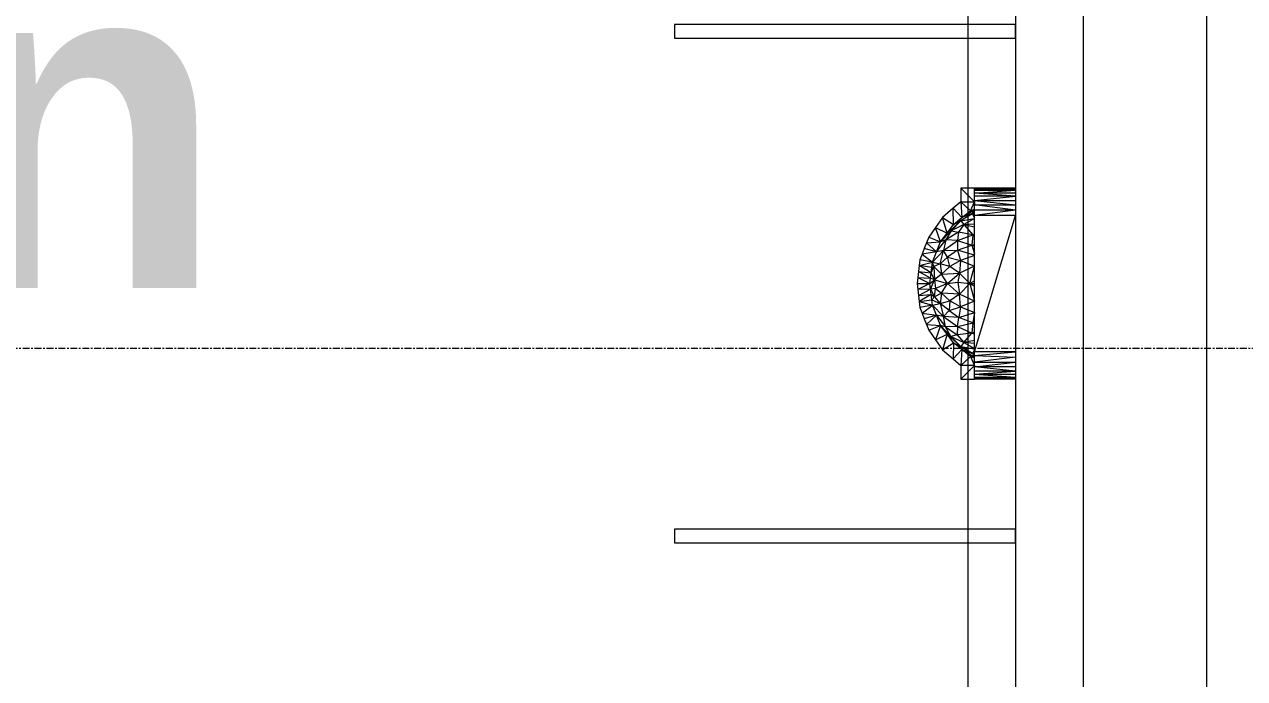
# Model space of a CAD drawing. Header units: inches. Extents: x 21753 to 28474, y -23238 to -20311.
# Drawn here: x 25429.7 to 25519.2, y -22567.3 to -22519.3 of the extents above; entities that cross this region are included whole.
import ezdxf

# ---------------------------------------------------------------- set-up
doc = ezdxf.new("R2010")
doc.units = ezdxf.units.IN
doc.header["$MEASUREMENT"] = 0
doc.linetypes.add('Grid Line 1_2_', pattern=[0.875, 0.5, -0.125, 0.125, -0.125])
for name, color, linetype, lineweight in [('A-ANNO-DIMS', 211, 'Continuous', 9), ('A-ANNO-DIMS-192', 211, 'Continuous', 9), ('A-GENM', 13, 'Continuous', 9), ('A-WALL', 113, 'Continuous', 9), ('G-ANNO-SYMB', 111, 'Continuous', 9), ('M-AREA-IDEN', 171, 'Continuous', 9), ('S-GRID', 1, 'Continuous', 9)]:
    doc.layers.add(name, color=color, linetype=linetype, lineweight=lineweight)
doc.styles.add('Arial_1', font='arial.ttf', dxfattribs={"height": 17.703593})
doc.styles.add('Arial_B_1', font='arialbd.ttf', dxfattribs={"height": 24.354149})
doc.dimstyles.new('Linear_-_3_32__Arial_3', dxfattribs={"dimscale": 12, "dimtxt": 18, "dimasz": 2, "dimexe": 1.5, "dimexo": 1, "dimgap": 1, "dimtad": 1, "dimrnd": 0.25, "dimzin": 1, "dimdsep": 46, "dimlunit": 4, "dimtxsty": 'Arial_1', "dimblk1": 'OBLIQUE', "dimblk2": 'OBLIQUE', "dimsah": 1, "dimcen": 0.09, "dimdle": 1.5, "dimazin": 0, "dimtfac": 1, "dimtdec": 4, "dimtix": 1, "dimtmove": 0, "dimatfit": 3, "dimfxl": 1, "dimtvp": 1, "dimtfill": 1, "dimfrac": 2, "dimtolj": 1, "dimtzin": 0, "dimarcsym": 2})

# ---------------------------------------------------------------- blocks, each defined once
blk = doc.blocks.new('Urinal-Wall-3D-_Floor Plan0')
at = {"layer": 'A-GENM'}
for p, q in [((25499.391, -22531.302), (25498.392, -22531.302)), ((25498.392, -22531.302), (25499.391, -22532.303)), ((25498.392, -22531.302), (25498.392, -22532.303)), ((25499.391, -22531.358), (25499.391, -22531.302)), ((25499.391, -22531.358), (25502.39, -22531.302)), ((25502.39, -22531.302), (25499.391, -22531.302)), ((25499.391, -22531.455), (25499.391, -22531.358)), ((25499.391, -22531.358), (25502.39, -22531.378)), ((25502.39, -22531.378), (25499.391, -22531.455)), ((25499.391, -22531.671), (25499.391, -22531.455)), ((25499.391, -22531.455), (25502.39, -22531.455)), ((25499.391, -22531.671), (25502.39, -22531.455)), ((25499.391, -22531.888), (25499.391, -22531.671)), ((25502.39, -22531.888), (25499.391, -22531.671)), ((25502.39, -22531.671), (25499.391, -22531.671)), ((25498.392, -22532.303), (25497.838, -22532.779)), ((25498.392, -22532.303), (25499.391, -22532.303)), ((25499.095, -22532.96), (25498.392, -22532.303)), ((25498.392, -22532.303), (25498.474, -22533.461)), ((25499.095, -22532.96), (25499.391, -22532.303)), ((25499.391, -22532.303), (25499.367, -22532.837)), ((25499.391, -22532.213), (25499.391, -22531.888)), ((25499.391, -22532.213), (25502.39, -22531.888)), ((25502.39, -22531.888), (25499.391, -22531.888)), ((25499.391, -22532.537), (25499.391, -22532.213)), ((25499.391, -22532.213), (25502.39, -22532.213)), ((25499.391, -22532.213), (25502.39, -22532.537)), ((25499.391, -22532.919), (25499.391, -22532.537)), ((25499.391, -22532.537), (25502.39, -22532.537)), ((25502.39, -22532.919), (25499.391, -22532.537)), ((25497.05, -22533.456), (25496.543, -22534.178)), ((25497.838, -22532.779), (25497.05, -22533.456)), ((25497.05, -22533.456), (25497.855, -22533.962)), ((25497.381, -22534.603), (25497.05, -22533.456)), ((25497.855, -22533.962), (25497.838, -22532.779)), ((25497.838, -22532.779), (25498.474, -22533.461)), ((25497.855, -22533.962), (25499.238, -22533.173)), ((25497.855, -22533.962), (25498.474, -22533.461)), ((25499.238, -22533.173), (25498.397, -22533.697)), ((25498.397, -22533.697), (25499.391, -22533.531)), ((25498.474, -22533.461), (25499.391, -22532.885)), ((25498.474, -22533.461), (25499.095, -22532.96)), ((25499.238, -22533.173), (25498.474, -22533.461)), ((25499.391, -22533.541), (25498.617, -22533.977)), ((25499.095, -22532.96), (25499.367, -22532.837)), ((25499.391, -22532.868), (25499.095, -22532.96)), ((25499.238, -22533.173), (25499.4, -22532.919)), ((25499.391, -22533.141), (25499.238, -22533.173)), ((25499.391, -22533.48), (25499.238, -22533.173)), ((25499.238, -22533.173), (25499.391, -22533.182)), ((25499.391, -22533.303), (25499.391, -22532.919)), ((25502.39, -22532.919), (25499.391, -22533.303)), ((25502.39, -22532.919), (25499.391, -22532.919)), ((25499.391, -22543.302), (25499.391, -22533.303)), ((25502.39, -22533.303), (25499.391, -22533.303)), ((25499.391, -22543.302), (25502.39, -22533.305)), ((25496.543, -22534.178), (25496.033, -22534.9)), ((25496.909, -22535.244), (25496.543, -22534.178)), ((25496.543, -22534.178), (25497.381, -22534.603)), ((25496.909, -22535.244), (25497.671, -22534.441)), ((25497.671, -22534.441), (25497.29, -22535.087)), ((25498.23, -22534.54), (25497.29, -22535.087)), ((25498.397, -22533.697), (25497.381, -22534.603)), ((25497.381, -22534.603), (25497.855, -22533.962)), ((25497.671, -22534.441), (25497.381, -22534.603)), ((25497.671, -22534.441), (25498.397, -22533.697)), ((25498.617, -22533.977), (25497.671, -22534.441)), ((25497.671, -22534.441), (25498.23, -22534.54)), ((25497.855, -22533.962), (25498.397, -22533.697)), ((25498.23, -22534.54), (25498.14, -22535.15)), ((25498.617, -22533.977), (25498.23, -22534.54)), ((25499.265, -22534.721), (25498.23, -22534.54)), ((25498.397, -22533.697), (25498.617, -22533.977)), ((25498.617, -22533.977), (25499.391, -22533.912)), ((25498.617, -22533.977), (25499.391, -22534.136)), ((25498.617, -22533.977), (25499.265, -22534.721)), ((25495.872, -22535.313), (25495.714, -22535.725)), ((25496.033, -22534.9), (25495.872, -22535.313)), ((25495.872, -22535.313), (25496.909, -22535.244)), ((25495.872, -22535.313), (25496.61, -22535.984)), ((25496.033, -22534.9), (25496.909, -22535.244)), ((25496.61, -22535.984), (25497.29, -22535.087)), ((25496.61, -22535.984), (25496.909, -22535.244)), ((25496.909, -22535.244), (25497.381, -22534.603)), ((25497.29, -22535.087), (25496.909, -22535.244)), ((25497.29, -22535.087), (25497.114, -22535.884)), ((25497.114, -22535.884), (25498.14, -22535.15)), ((25498.14, -22535.15), (25497.29, -22535.087)), ((25498.14, -22535.15), (25499.265, -22534.721)), ((25498.14, -22535.15), (25499.206, -22535.49)), ((25498.14, -22535.15), (25498.14, -22535.843)), ((25499.265, -22534.721), (25499.206, -22535.49)), ((25499.206, -22535.49), (25499.391, -22535.435)), ((25499.391, -22534.687), (25499.265, -22534.721)), ((25499.265, -22534.721), (25499.391, -22534.758)), ((25495.556, -22536.136), (25495.395, -22536.549)), ((25495.714, -22535.725), (25495.556, -22536.136)), ((25496.61, -22535.984), (25495.556, -22536.136)), ((25495.556, -22536.136), (25496.314, -22536.722)), ((25496.61, -22535.984), (25495.714, -22535.725)), ((25497.114, -22535.884), (25496.314, -22536.722)), ((25496.314, -22536.722), (25496.61, -22535.984)), ((25497.114, -22535.884), (25496.61, -22535.984)), ((25496.877, -22536.842), (25497.114, -22535.884)), ((25497.114, -22535.884), (25498.14, -22535.843)), ((25497.425, -22536.374), (25497.114, -22535.884)), ((25498.14, -22535.843), (25497.425, -22536.374)), ((25498.14, -22535.843), (25499.206, -22535.49)), ((25499.391, -22536.212), (25498.14, -22535.843)), ((25498.14, -22535.843), (25498.354, -22536.604)), ((25499.391, -22536.233), (25498.354, -22536.604)), ((25499.206, -22535.49), (25499.391, -22535.534)), ((25499.206, -22535.49), (25499.391, -22536.113)), ((25495.342, -22536.987), (25495.286, -22537.425)), ((25495.395, -22536.549), (25495.342, -22536.987)), ((25495.342, -22536.987), (25496.314, -22536.722)), ((25496.215, -22537.513), (25495.342, -22536.987)), ((25496.265, -22537.118), (25495.342, -22536.987)), ((25496.314, -22536.722), (25495.395, -22536.549)), ((25496.215, -22537.513), (25496.417, -22537.046)), ((25496.215, -22537.513), (25496.265, -22537.118)), ((25496.265, -22537.118), (25496.314, -22536.722)), ((25496.417, -22537.046), (25496.265, -22537.118)), ((25496.417, -22537.046), (25496.314, -22536.722)), ((25496.314, -22536.722), (25496.877, -22536.842)), ((25496.877, -22536.842), (25496.417, -22537.046)), ((25496.417, -22537.046), (25496.965, -22537.608)), ((25496.417, -22537.046), (25496.449, -22538.019)), ((25497.425, -22536.374), (25496.877, -22536.842)), ((25496.877, -22536.842), (25496.965, -22537.608)), ((25497.574, -22537.046), (25496.877, -22536.842)), ((25497.574, -22537.046), (25496.965, -22537.608)), ((25497.574, -22537.046), (25497.425, -22536.374)), ((25497.425, -22536.374), (25498.354, -22536.604)), ((25498.354, -22536.604), (25497.574, -22537.046)), ((25498.292, -22537.528), (25497.574, -22537.046)), ((25498.354, -22536.604), (25498.292, -22537.528)), ((25499.388, -22537.014), (25498.292, -22537.528)), ((25498.354, -22536.604), (25499.388, -22537.014)), ((25499.039, -22538.303), (25499.388, -22537.014)), ((25495.233, -22537.865), (25495.178, -22538.303)), ((25495.286, -22537.425), (25495.233, -22537.865)), ((25495.233, -22537.865), (25496.162, -22537.907)), ((25495.233, -22537.865), (25496.112, -22538.303)), ((25495.286, -22537.425), (25496.215, -22537.513)), ((25496.162, -22537.907), (25495.286, -22537.425)), ((25496.112, -22538.303), (25496.162, -22537.907)), ((25496.112, -22538.303), (25496.449, -22538.019)), ((25496.162, -22537.907), (25496.215, -22537.513)), ((25496.449, -22538.019), (25496.162, -22537.907)), ((25496.162, -22538.698), (25496.449, -22538.019)), ((25496.449, -22538.019), (25496.215, -22537.513)), ((25496.965, -22537.608), (25496.449, -22538.019)), ((25496.449, -22538.019), (25497.419, -22538.303)), ((25496.449, -22538.019), (25496.531, -22538.66)), ((25496.965, -22537.608), (25498.292, -22537.528)), ((25497.419, -22538.303), (25496.965, -22537.608)), ((25497.419, -22538.303), (25498.292, -22537.528)), ((25498.292, -22537.528), (25498.163, -22538.188)), ((25498.292, -22537.528), (25499.039, -22538.303)), ((25499.391, -22538.103), (25499.039, -22538.303)), ((25495.178, -22538.303), (25496.112, -22538.303)), ((25495.178, -22538.303), (25495.233, -22538.741)), ((25496.112, -22538.303), (25495.233, -22538.741)), ((25496.162, -22538.698), (25495.233, -22538.741)), ((25495.233, -22538.741), (25495.286, -22539.18)), ((25495.286, -22539.18), (25496.162, -22538.698)), ((25496.162, -22538.698), (25496.112, -22538.303)), ((25496.531, -22538.66), (25496.162, -22538.698)), ((25496.215, -22539.092), (25496.162, -22538.698)), ((25496.162, -22538.698), (25496.452, -22539.262)), ((25496.452, -22539.262), (25496.531, -22538.66)), ((25496.965, -22538.991), (25496.452, -22539.262)), ((25497.419, -22538.303), (25496.531, -22538.66)), ((25496.531, -22538.66), (25496.965, -22538.991)), ((25496.965, -22538.991), (25496.877, -22539.763)), ((25496.965, -22538.991), (25497.419, -22538.303)), ((25497.574, -22539.562), (25496.965, -22538.991)), ((25498.286, -22539.076), (25496.965, -22538.991)), ((25497.419, -22538.303), (25498.163, -22538.188)), ((25498.286, -22539.076), (25497.419, -22538.303)), ((25498.163, -22538.188), (25499.039, -22538.303)), ((25498.163, -22538.188), (25498.286, -22539.076)), ((25499.039, -22538.303), (25498.286, -22539.076)), ((25499.039, -22538.303), (25499.391, -22538.303)), ((25499.039, -22538.303), (25499.391, -22538.502)), ((25499.039, -22538.303), (25499.385, -22539.589)), ((25495.286, -22539.18), (25496.215, -22539.092)), ((25495.286, -22539.18), (25495.342, -22539.618)), ((25496.215, -22539.092), (25495.342, -22539.618)), ((25495.342, -22539.618), (25496.265, -22539.488)), ((25495.342, -22539.618), (25496.314, -22539.883)), ((25495.342, -22539.618), (25495.395, -22540.056)), ((25496.314, -22539.883), (25495.395, -22540.056)), ((25495.556, -22540.469), (25496.314, -22539.883)), ((25496.265, -22539.488), (25496.215, -22539.092)), ((25496.215, -22539.092), (25496.452, -22539.262)), ((25496.452, -22539.262), (25496.265, -22539.488)), ((25496.314, -22539.883), (25496.265, -22539.488)), ((25496.265, -22539.488), (25496.877, -22539.763)), ((25496.314, -22539.883), (25496.877, -22539.763)), ((25496.61, -22540.623), (25496.314, -22539.883)), ((25497.114, -22540.721), (25496.314, -22539.883)), ((25496.452, -22539.262), (25496.877, -22539.763)), ((25496.877, -22539.763), (25497.574, -22539.562)), ((25497.527, -22540.27), (25496.877, -22539.763)), ((25496.877, -22539.763), (25497.114, -22540.721)), ((25497.574, -22539.562), (25497.527, -22540.27)), ((25498.286, -22539.076), (25497.574, -22539.562)), ((25498.354, -22540.002), (25497.574, -22539.562)), ((25498.354, -22540.002), (25498.286, -22539.076)), ((25499.385, -22539.589), (25498.286, -22539.076)), ((25499.385, -22539.589), (25498.354, -22540.002)), ((25499.388, -22540.417), (25499.385, -22539.589)), ((25495.395, -22540.056), (25495.556, -22540.469)), ((25495.556, -22540.469), (25496.61, -22540.623)), ((25495.556, -22540.469), (25495.714, -22540.881)), ((25496.61, -22540.623), (25495.714, -22540.881)), ((25495.872, -22541.294), (25496.61, -22540.623)), ((25496.909, -22541.361), (25496.61, -22540.623)), ((25497.114, -22540.721), (25496.61, -22540.623)), ((25496.61, -22540.623), (25497.275, -22541.474)), ((25497.114, -22540.721), (25497.527, -22540.27)), ((25497.275, -22541.474), (25497.114, -22540.721)), ((25498.245, -22540.777), (25497.114, -22540.721)), ((25497.114, -22540.721), (25498.14, -22541.455)), ((25497.527, -22540.27), (25498.354, -22540.002)), ((25497.527, -22540.27), (25498.245, -22540.777)), ((25498.14, -22541.455), (25498.245, -22540.777)), ((25498.354, -22540.002), (25498.245, -22540.777)), ((25498.245, -22540.777), (25499.388, -22540.417)), ((25499.265, -22541.187), (25498.245, -22540.777)), ((25498.354, -22540.002), (25499.388, -22540.417)), ((25499.388, -22540.417), (25499.265, -22541.187)), ((25495.714, -22540.881), (25495.872, -22541.294)), ((25495.872, -22541.294), (25496.909, -22541.361)), ((25495.872, -22541.294), (25496.033, -22541.706)), ((25496.033, -22541.706), (25496.909, -22541.361)), ((25496.033, -22541.706), (25496.543, -22542.428)), ((25496.909, -22541.361), (25496.543, -22542.428)), ((25497.381, -22542.003), (25496.909, -22541.361)), ((25497.275, -22541.474), (25496.909, -22541.361)), ((25496.909, -22541.361), (25497.659, -22542.182)), ((25498.14, -22541.455), (25497.275, -22541.474)), ((25497.659, -22542.182), (25497.275, -22541.474)), ((25497.275, -22541.474), (25498.113, -22542.048)), ((25498.14, -22541.455), (25498.113, -22542.048)), ((25498.14, -22541.455), (25499.265, -22541.187)), ((25498.14, -22541.455), (25499.206, -22541.941)), ((25499.265, -22541.187), (25499.206, -22541.941)), ((25499.391, -22541.149), (25499.265, -22541.187)), ((25499.391, -22541.219), (25499.265, -22541.187)), ((25496.543, -22542.428), (25497.381, -22542.003)), ((25496.543, -22542.428), (25497.05, -22543.15)), ((25497.381, -22542.003), (25497.05, -22543.15)), ((25497.855, -22542.643), (25497.381, -22542.003)), ((25498.397, -22542.908), (25497.381, -22542.003)), ((25497.381, -22542.003), (25497.659, -22542.182)), ((25498.113, -22542.048), (25497.659, -22542.182)), ((25497.659, -22542.182), (25498.617, -22542.628)), ((25497.659, -22542.182), (25498.397, -22542.908)), ((25499.206, -22541.941), (25498.113, -22542.048)), ((25498.113, -22542.048), (25498.617, -22542.628)), ((25498.617, -22542.628), (25499.206, -22541.941)), ((25499.391, -22542.469), (25498.617, -22542.628)), ((25499.391, -22541.882), (25499.206, -22541.941)), ((25499.206, -22541.941), (25499.391, -22541.981)), ((25497.05, -22543.15), (25497.855, -22542.643)), ((25497.05, -22543.15), (25497.838, -22543.827)), ((25497.855, -22542.643), (25497.838, -22543.827)), ((25497.838, -22543.827), (25498.474, -22543.144)), ((25498.474, -22543.144), (25497.855, -22542.643)), ((25497.855, -22542.643), (25498.397, -22542.908)), ((25497.855, -22542.643), (25499.238, -22543.433)), ((25498.474, -22543.144), (25498.392, -22544.303)), ((25498.617, -22542.628), (25498.397, -22542.908)), ((25499.238, -22543.433), (25498.397, -22542.908)), ((25498.397, -22542.908), (25499.391, -22543.074)), ((25499.095, -22543.645), (25498.474, -22543.144)), ((25499.391, -22543.72), (25498.474, -22543.144)), ((25498.474, -22543.144), (25499.238, -22543.433)), ((25499.391, -22542.694), (25498.617, -22542.628)), ((25498.617, -22542.628), (25499.391, -22543.065)), ((25499.391, -22543.125), (25499.238, -22543.433)), ((25499.238, -22543.433), (25499.391, -22543.423)), ((25499.238, -22543.433), (25499.391, -22543.671)), ((25499.391, -22543.464), (25499.238, -22543.433)), ((25499.391, -22543.581), (25499.391, -22543.302)), ((25499.391, -22543.581), (25502.39, -22543.302)), ((25502.39, -22543.302), (25499.391, -22543.302)), ((25497.838, -22543.827), (25498.392, -22544.303)), ((25498.392, -22544.303), (25499.095, -22543.645)), ((25499.391, -22544.303), (25498.392, -22544.303)), ((25498.392, -22544.303), (25498.392, -22545.303)), ((25498.392, -22545.303), (25499.391, -22544.303)), ((25499.391, -22543.779), (25499.095, -22543.645)), ((25499.095, -22543.645), (25499.391, -22544.303)), ((25499.095, -22543.645), (25499.391, -22543.73)), ((25499.095, -22543.645), (25499.391, -22543.752)), ((25499.391, -22544.068), (25499.391, -22543.581)), ((25499.391, -22543.581), (25502.39, -22543.686)), ((25502.39, -22543.686), (25499.391, -22544.068)), ((25499.391, -22544.392), (25499.391, -22544.068)), ((25499.391, -22544.068), (25502.39, -22544.068)), ((25499.391, -22544.392), (25502.39, -22544.068)), ((25499.391, -22544.717), (25499.391, -22544.392)), ((25502.39, -22544.717), (25499.391, -22544.392)), ((25502.39, -22544.392), (25499.391, -22544.392)), ((25499.391, -22544.934), (25499.391, -22544.717)), ((25499.391, -22544.934), (25502.39, -22544.717)), ((25502.39, -22544.717), (25499.391, -22544.717)), ((25499.391, -22545.151), (25499.391, -22544.934)), ((25499.391, -22544.934), (25502.39, -22544.934)), ((25499.391, -22544.934), (25502.39, -22545.151)), ((25499.391, -22545.227), (25499.391, -22545.151)), ((25499.391, -22545.151), (25502.39, -22545.151)), ((25502.39, -22545.227), (25499.391, -22545.151)), ((25499.391, -22545.303), (25499.391, -22545.227)), ((25502.39, -22545.227), (25499.391, -22545.303)), ((25502.39, -22545.227), (25499.391, -22545.227)), ((25498.392, -22545.303), (25499.391, -22545.303)), ((25502.39, -22545.303), (25499.391, -22545.303))]:
    blk.add_line(p, q, dxfattribs=at)
blk = doc.blocks.new('Locker Rooms_Ryan_ifc-1-First Floor Plan')
at = {"layer": 'A-WALL', "color": 7}
for p, q in [((25502.39, -22423.631), (25502.39, -22796.803)), ((25507.39, -22796.803), (25507.39, -22423.631)), ((25516.39, -22423.631), (25516.39, -22796.803)), ((25502.39, -22519.303), (25477.39, -22519.303)), ((25477.39, -22519.303), (25477.39, -22520.303)), ((25502.39, -22520.303), (25502.39, -22519.303)), ((25477.39, -22520.303), (25502.39, -22520.303)), ((25502.39, -22556.303), (25477.39, -22556.303)), ((25477.39, -22556.303), (25477.39, -22557.303)), ((25502.39, -22557.303), (25502.39, -22556.303)), ((25477.39, -22557.303), (25502.39, -22557.303))]:
    blk.add_line(p, q, dxfattribs=at)
at = {"lineweight": 9}
blk.add_blockref('Urinal-Wall-3D-_Floor Plan0', (0, 0), dxfattribs=at)
blk = doc.blocks.new('DIMBLOCK18-First Floor Plan')
at = {"layer": 'A-ANNO-DIMS-192'}
for p, q in [((25849.64, -22592.412), (25849.64, -22281.777)), ((25511.89, -22298.625), (25511.89, -22317.777)), ((25511.89, -22299.777), (25511.89, -22298.625)), ((25511.89, -22299.777), (25849.64, -22299.777)), ((25849.64, -22299.777), (25849.64, -22592.412))]:
    blk.add_line(p, q, dxfattribs=at)
at = {"layer": 'A-ANNO-DIMS-192', "lineweight": 50}
for p, q in [((25511.89, -22299.777), (25523.89, -22287.777)), ((25849.64, -22299.777), (25861.64, -22287.777)), ((25511.89, -22299.777), (25499.89, -22311.777)), ((25849.64, -22299.777), (25837.64, -22311.777))]:
    blk.add_line(p, q, dxfattribs=at)
at = {"layer": 'A-ANNO-DIMS-192', "color": 0, "insert": (25622.058, -22264.812), "char_height": 17.70359, "width": 140.89846, "attachment_point": 1, "line_spacing_factor": 0.938532, "style": 'Arial_1', "bg_fill": 3, "box_fill_scale": 1.25, "bg_fill_color": 0, "bg_fill_transparency": 0}
blk.add_mtext('28\' - 1 3/4"', dxfattribs=at)
blk = doc.blocks.new('_Oblique')
at = {"color": 0, "linetype": 'ByBlock', "lineweight": -2}
blk.add_line((-0.5, -0.5), (0.5, 0.5), dxfattribs=at)

msp = doc.modelspace()

# ---------------------------------------------------------------- linework, layer by layer
at = {"layer": 'G-ANNO-SYMB'}
msp.add_line((25498.9, -21003.077), (25498.9, -22908.84), dxfattribs=at)

# ---------------------------------------------------------------- dimensions: what is measured, and where the dimension line sits
at = {"layer": 'A-ANNO-DIMS'}
dim = msp.add_linear_dim(base=(25849.64, -22299.777), p1=(25511.89, -22310.625), p2=(25849.64, -22604.412), dimstyle='Linear_-_3_32__Arial_3', override={"dimpost": '<>', "dimfxl": 447.644825}, dxfattribs=at)
dim.commit()
dim.dimension.update_dxf_attribs({"geometry": 'DIMBLOCK18-First Floor Plan', "text_midpoint": (25680.765, -22278.617)})

# ---------------------------------------------------------------- next in the draw order: linework, layer by layer
at = {"layer": 'S-GRID', "linetype": 'Grid Line 1_2_'}
msp.add_line((26376.857, -22543.053), (21994.798, -22543.053), dxfattribs=at)

# ---------------------------------------------------------------- next in the draw order: block references
at = {"lineweight": 5}
msp.add_blockref('Locker Rooms_Ryan_ifc-1-First Floor Plan', (0, 0), dxfattribs=at)

# ---------------------------------------------------------------- next in the draw order: texts
at = {"layer": 'M-AREA-IDEN', "insert": (25410.419, -22476.167), "char_height": 24.35415, "width": 252.288, "attachment_point": 2, "line_spacing_factor": 0.938532, "style": 'Arial_B_1'}
msp.add_mtext('Locker Room\\PMen', dxfattribs=at)

doc.saveas('drawing.dxf')
